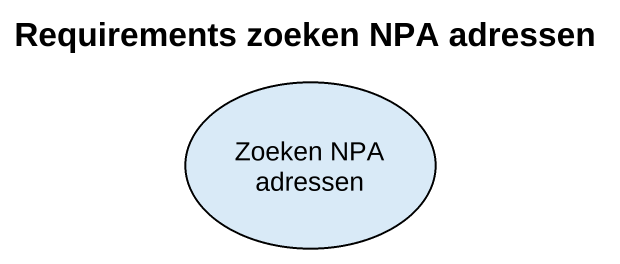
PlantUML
@startuml
title Requirements zoeken NPA adressen
usecase "Zoeken NPA adressen" as Zoeken_NPA_adressen
@enduml
